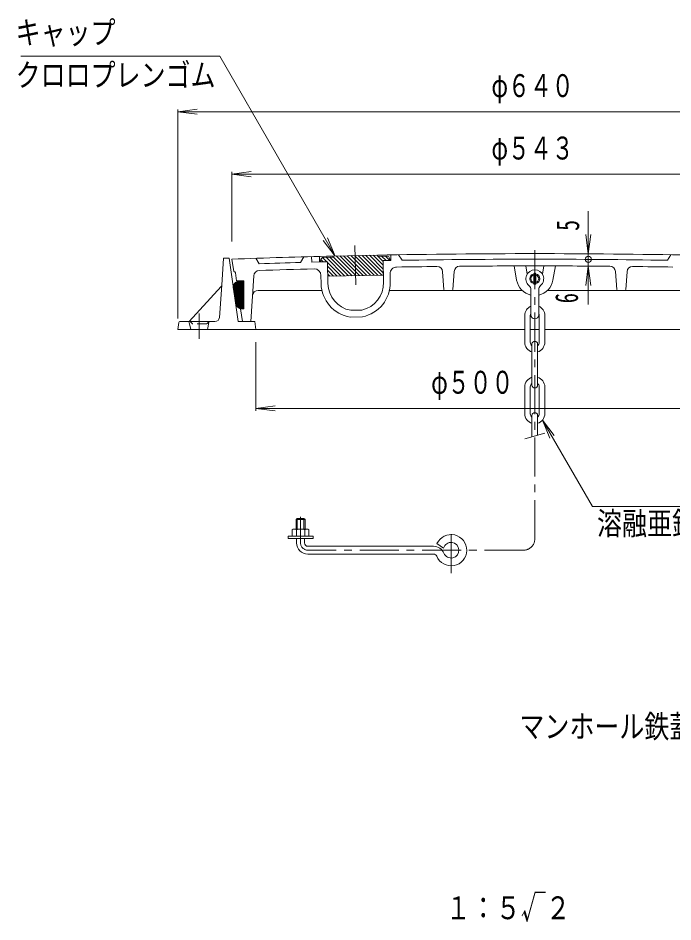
# Model space of a CAD drawing. Units: millimetres, scale not verified. Extents: x -687 to 539, y -936 to 985.
# Drawn here: x -538 to 49, y -936 to -126 of the extents above; entities that cross this region are included whole.
import ezdxf
from ezdxf.enums import TextEntityAlignment as Align

# ---------------------------------------------------------------- set-up
doc = ezdxf.new("R2010")
doc.units = ezdxf.units.MM
doc.header["$LTSCALE"] = 7
doc.header["$PDMODE"] = 32
doc.header["$PDSIZE"] = 5.6
doc.linetypes.add('CHAIN1', pattern=[8, 5, -1, 1, -1])
doc.linetypes.add('DASHED1', pattern=[1.8, 1.2, -0.6])
for name, color, linetype, lineweight in [('0-1_躯体', 2, 'Continuous', 18), ('0-2_仕上', 3, 'Continuous', 18), ('0-3_建具', 4, 'Continuous', 18), ('0-4_その他', 7, 'Continuous', 18), ('0-5_寸法', 7, 'Continuous', 18)]:
    doc.layers.add(name, color=color, linetype=linetype, lineweight=lineweight)
doc.layers.add('F-4_F-4ﾚｲﾔ', color=2, linetype='Continuous')
doc.layers.add('F-5_F-5ﾚｲﾔ', color=2, linetype='Continuous')
doc.styles.add('ＭＳ ゴシック', font='')
doc.styles.get('ＭＳ ゴシック').set_extended_font_data('MS Gothic')

msp = doc.modelspace()

# ---------------------------------------------------------------- linework, layer by layer
at = {"layer": '0-1_躯体'}
for p, q in [((-355.606, -365.099), (-353.9, -340.791)), ((-348.9, -340.791), (-353.9, -340.791)), ((-348.9, -340.791), (-340.889, -397.791)), ((-356.12, -366.304), (-384.708, -397.79)), ((-357.639, -394.071), (-355.606, -365.099)), ((-394.022, -398.649), (-394.9, -404.791)), ((-394.9, -404.791), (-83.9, -404.791)), ((-384.708, -397.791), (-393.033, -397.791)), ((-384.731, -398.581), (-383.4, -404.791)), ((-361.629, -397.791), (-384.708, -397.79)), ((-367.069, -398.581), (-368.4, -404.791)), ((-325.9, -397.791), (-340.889, -397.791)), ((-325.9, -397.791), (-324.9, -404.791)), ((-78.9, -404.791), (-70.9, -404.791)), ((-65.9, -404.791), (245.1, -404.791))]:
    msp.add_line(p, q, dxfattribs=at)
at = {"layer": '0-1_躯体', "linetype": 'CHAIN1'}
msp.add_line((-375.9, -390.597), (-375.9, -413.397), dxfattribs=at)
at = {"layer": '0-1_躯体', "linetype": 'DASHED1'}
for p, q in [((-382.193, -399.498), (-383.607, -398.084)), ((-369.314, -399.791), (-381.486, -399.791)), ((-367.193, -398.084), (-368.607, -399.498))]:
    msp.add_line(p, q, dxfattribs=at)
at = {"layer": '0-1_躯体'}
for centre, radius, start, end in [((-357.601, -364.959), 2, 317.76221, 355.98543), ((-361.629, -393.791), 4, 269.99858, 355.98679), ((-393.033, -398.791), 1, 90, 171.86929), ((-385.708, -398.791), 1, 12.09277, 90), ((-366.091, -398.791), 1, 90, 167.90167)]:
    msp.add_arc(centre, radius, start, end, dxfattribs=at)
at = {"layer": '0-1_躯体', "linetype": 'DASHED1'}
for centre, start, end in [((-384.314, -398.791), 45, 90), ((-381.486, -398.791), 225, 270), ((-369.314, -398.791), 270, 315), ((-366.486, -398.791), 90, 135)]:
    msp.add_arc(centre, 1, start, end, dxfattribs=at)
at = {"layer": '0-2_仕上', "linetype": 'CHAIN1'}
msp.add_line((-236.198, -329.721), (-235.373, -368.152), dxfattribs=at)
at = {"layer": '0-2_仕上'}
for p, q in [((-282.081, -339.737), (-284.936, -344.756)), ((-275.02, -339.545), (-274.915, -344.441)), ((-267.998, -339.361), (-267.892, -344.29)), ((-204.013, -337.986), (-203.907, -342.917)), ((-193.908, -342.755), (-196.975, -337.868)), ((44.109, -342.755), (47.175, -337.868)), ((-346.4, -341.79), (-344.854, -352.79)), ((-324.9, -341.042), (-321.9, -345.945)), ((-274.915, -344.441), (-266.889, -344.269)), ((-260.894, -344.14), (-260.476, -363.641)), ((-210.906, -343.067), (-210.487, -362.568)), ((-204.904, -342.938), (-203.907, -342.917)), ((-93.401, -347.897), (-91.153, -360.723)), ((-82.9, -347.879), (-81.693, -355.148)), ((-66.9, -347.879), (-68.108, -355.148)), ((-56.4, -347.897), (-58.648, -360.723)), ((-344.704, -352.79), (-344.854, -352.79)), ((-342.205, -361.291), (-343.218, -354.081)), ((-266.633, -356.359), (-266.474, -363.769)), ((-204.647, -355.028), (-204.488, -362.439)), ((-156.465, -368.945), (-157.577, -353.04)), ((-148.335, -368.945), (-147.208, -352.829)), ((-1.465, -368.945), (-2.592, -352.829)), ((6.665, -368.944), (7.777, -353.04)), ((-326.816, -356.629), (-329.461, -397.791)), ((-322.978, -369.875), (-265.733, -369.875)), ((-86.225, -369.875), (-205.23, -369.875)), ((55.43, -369.875), (-63.576, -369.875)), ((-338.692, -386.291), (-335.899, -386.291)), ((-337.075, -397.791), (-338.692, -386.291)), ((-229.957, -387.486), (-239.955, -387.701)), ((-229.255, -393.473), (-240.399, -393.712)), ((-337.075, -397.791), (-329.461, -397.791))]:
    msp.add_line(p, q, dxfattribs=at)
msp.add_lwpolyline([(-342.205, -361.291), (-335.899, -361.291), (-335.899, -386.291)], dxfattribs=at)
for centre, radius, start, end in [((-74.9, -7836.873), 7499.999, 91.38365, 92.07455), ((-74.9, -7836.873), 7499.999, 90, 91.07808), ((-74.886, -7836.873), 7499.999, 88.92203, 90.00011), ((-74.9, -7836.873), 7495, 91.60611, 91.88855), ((-74.9, -7836.873), 7489, 90.67116, 90.94756), ((-74.9, -7836.873), 7495, 90, 90.9095), ((-162.565, -353.389), 5, 4.00002, 90.67114), ((-142.22, -353.178), 5, 90.51527, 175.99995), ((-74.9, -7836.873), 7489, 90, 90.5154), ((-74.886, -7836.873), 7495, 89.09061, 90.00011), ((-74.886, -7836.873), 7489, 89.48471, 90.00011), ((-7.58, -353.178), 5, 4.00005, 89.48473), ((12.765, -353.389), 5, 89.32886, 175.99998), ((-74.886, -7836.873), 7489, 89.05255, 89.32895), ((-344.704, -354.29), 1.5, 7.99976, 90), ((-321.826, -356.95), 5, 92.9669, 176.32304), ((-74.9, -7836.873), 7489, 91.51355, 91.89148), ((-272.632, -356.488), 6, 1.23001, 90.74167), ((-198.649, -354.899), 6, 90.94748, 181.22884), ((-235.481, -363.104), 31, 181.22937, 260.87228), ((-235.481, -363.104), 25, 181.22942, 259.69244), ((-235.481, -363.104), 25, 282.76649, 1.22946), ((-235.481, -363.104), 31, 281.58658, 1.22945), ((-74.9, -357.875), 16.5, 189.94156, 257.75319), ((-74.9, -357.875), 16.5, 282.24681, 350.05844), ((-322.978, -374.875), 5, 90, 176.32304), ((-155.467, -368.875), 1, 184.00026, 270), ((-149.333, -368.875), 1, 270, 355.99974), ((-0.467, -368.875), 1, 184.00026, 270), ((5.668, -368.875), 1, 270, 355.99974)]:
    msp.add_arc(centre, radius, start, end, dxfattribs=at)
at = {"layer": '0-3_建具', "linetype": 'CHAIN1'}
for p, q in [((-74.9, -592.79), (-74.9, -328.171)), ((-284.9, -596.29), (-284.9, -572.745)), ((-149.9, -623.422), (-149.9, -584.134)), ((-84.9, -602.79), (-278.4, -602.79))]:
    msp.add_line(p, q, dxfattribs=at)
at = {"layer": '0-3_建具'}
for p, q in [((-255.981, -340.034), (-263.976, -340.205)), ((-245.391, -356.81), (-262.038, -340.164)), ((-242.068, -356.739), (-258.715, -340.092)), ((-216.012, -338.176), (-256.003, -339.034)), ((-256.003, -339.034), (-255.981, -340.034)), ((-238.745, -356.668), (-255.994, -339.419)), ((-235.423, -356.596), (-253.049, -338.971)), ((-232.1, -356.525), (-249.726, -338.899)), ((-228.777, -356.454), (-246.403, -338.828)), ((-225.455, -356.382), (-243.08, -338.757)), ((-222.132, -356.311), (-239.758, -338.685)), ((-218.809, -356.24), (-236.435, -338.614)), ((-215.487, -356.168), (-233.112, -338.543)), ((-212.164, -356.097), (-229.789, -338.471)), ((-210.808, -354.059), (-226.467, -338.4)), ((-210.777, -350.696), (-223.144, -338.329)), ((-210.815, -347.263), (-219.821, -338.257)), ((-216.001, -338.684), (-216.499, -338.186)), ((-216.012, -338.176), (-215.99, -339.175)), ((-207.989, -339.004), (-215.99, -339.175)), ((-210.89, -343.795), (-215.519, -339.165)), ((-208.28, -343.011), (-212.197, -339.094)), ((-204.957, -342.939), (-208.874, -339.023)), ((-266.911, -343.269), (-266.889, -344.269)), ((-266.889, -344.269), (-260.894, -344.14)), ((-264.766, -344.223), (-266.752, -342.238)), ((-261.444, -344.152), (-265.131, -340.464)), ((-248.714, -356.882), (-260.882, -344.714)), ((-252.036, -356.953), (-260.807, -348.182)), ((-210.906, -343.067), (-204.904, -342.938)), ((-204.925, -341.939), (-204.904, -342.938)), ((-260.755, -350.64), (-260.415, -357.133)), ((-255.359, -357.024), (-260.7, -351.683)), ((-258.682, -357.096), (-260.513, -355.265)), ((-260.415, -357.133), (-210.827, -356.068)), ((-210.766, -349.557), (-210.827, -356.068)), ((-75.9, -354.875), (-75.9, -363.875)), ((-73.9, -354.875), (-73.9, -363.875)), ((-345.235, -366.866), (-339.675, -361.306)), ((-345.113, -367.734), (-341.694, -364.315)), ((-345.036, -365.677), (-340.871, -361.513)), ((-344.105, -363.756), (-342.792, -362.443)), ((-338.947, -383.861), (-341.758, -363.861)), ((-341.263, -363.291), (-341.118, -363.291)), ((-341.118, -363.291), (-338.167, -384.291)), ((-341.063, -363.684), (-338.67, -361.291)), ((-340.941, -364.552), (-337.68, -361.291)), ((-340.819, -365.42), (-336.69, -361.291)), ((-340.697, -366.288), (-335.899, -361.49)), ((-340.575, -367.156), (-335.899, -362.48)), ((-340.453, -368.024), (-335.899, -363.47)), ((-340.331, -368.892), (-335.899, -364.46)), ((-339.257, -361.291), (-335.899, -361.291)), ((-335.899, -361.291), (-335.899, -386.291)), ((-345.239, -366.836), (-343.055, -382.378)), ((-344.991, -368.602), (-341.572, -365.183)), ((-344.869, -369.47), (-341.45, -366.051)), ((-344.747, -370.338), (-341.328, -366.919)), ((-344.625, -371.206), (-341.206, -367.787)), ((-344.503, -372.074), (-341.084, -368.655)), ((-344.381, -372.942), (-340.962, -369.523)), ((-344.259, -373.81), (-340.84, -370.391)), ((-344.137, -374.678), (-340.718, -371.259)), ((-344.015, -375.546), (-340.596, -372.127)), ((-340.209, -369.76), (-335.899, -365.45)), ((-340.087, -370.628), (-335.899, -366.44)), ((-339.965, -371.496), (-335.899, -367.43)), ((-339.843, -372.364), (-335.899, -368.42)), ((-339.721, -373.232), (-335.899, -369.41)), ((-339.599, -374.1), (-335.899, -370.4)), ((-339.477, -374.968), (-335.899, -371.39)), ((-339.355, -375.836), (-335.899, -372.38)), ((-78.4, -369.211), (-78.4, -391.875)), ((-71.4, -369.211), (-71.4, -391.875)), ((-343.893, -376.414), (-340.474, -372.995)), ((-343.771, -377.282), (-340.352, -373.863)), ((-343.649, -378.15), (-340.23, -374.731)), ((-343.527, -379.018), (-340.108, -375.599)), ((-343.405, -379.886), (-339.987, -376.467)), ((-343.284, -380.754), (-339.864, -377.335)), ((-343.162, -381.622), (-339.743, -378.203)), ((-343.02, -382.47), (-339.621, -379.071)), ((-342.707, -383.147), (-339.499, -379.939)), ((-342.327, -383.757), (-339.377, -380.807)), ((-339.233, -376.704), (-335.899, -373.37)), ((-339.111, -377.572), (-335.899, -374.36)), ((-338.989, -378.44), (-335.899, -375.35)), ((-338.867, -379.307), (-335.899, -376.34)), ((-338.745, -380.175), (-335.899, -377.33)), ((-338.623, -381.043), (-335.899, -378.319)), ((-338.501, -381.911), (-335.899, -379.309)), ((-338.379, -382.779), (-335.899, -380.299)), ((-341.887, -384.307), (-339.255, -381.675)), ((-341.389, -384.799), (-339.133, -382.543)), ((-340.833, -385.233), (-339.011, -383.411)), ((-340.215, -385.605), (-338.779, -384.169)), ((-339.531, -385.911), (-335.899, -382.279)), ((-338.77, -386.14), (-335.899, -383.269)), ((-338.452, -384.291), (-338.167, -384.291)), ((-338.257, -383.647), (-335.899, -381.289)), ((-337.912, -386.272), (-335.899, -384.259)), ((-337.43, -386.291), (-335.899, -386.291)), ((-336.941, -386.291), (-335.899, -385.249)), ((-335.951, -386.291), (-335.899, -386.239)), ((-83.9, -392.375), (-83.9, -416.375)), ((-78.9, -392.375), (-78.9, -416.375)), ((-70.9, -392.375), (-70.9, -416.375)), ((-65.9, -392.375), (-65.9, -416.375)), ((-77.4, -454.875), (-77.4, -417.875)), ((-72.4, -417.875), (-72.4, -454.875)), ((-83.9, -456.375), (-83.9, -480.375)), ((-78.9, -456.375), (-78.9, -480.375)), ((-70.9, -456.375), (-70.9, -480.375)), ((-65.9, -456.375), (-65.9, -480.375)), ((-77.4, -501.045), (-77.4, -481.875)), ((-72.4, -499.705), (-72.4, -481.875)), ((-83.9, -502.786), (-65.901, -497.963)), ((-287.9, -574.29), (-288.9, -575.29)), ((-280.9, -575.29), (-288.9, -575.29)), ((-288.9, -575.29), (-288.9, -583.79)), ((-281.9, -574.29), (-287.9, -574.29)), ((-287.9, -574.29), (-287.9, -583.79)), ((-280.9, -575.29), (-281.9, -574.29)), ((-281.9, -574.29), (-281.9, -583.79)), ((-280.9, -575.29), (-280.9, -583.79)), ((-292.4, -584.512), (-292.4, -590.29)), ((-290.524, -583.79), (-279.277, -583.79)), ((-288.647, -584.512), (-288.647, -590.29)), ((-281.153, -584.512), (-281.153, -590.29)), ((-277.4, -584.512), (-277.4, -590.29)), ((-273.65, -592.29), (-273.65, -590.29)), ((-296.15, -592.29), (-273.65, -592.29)), ((-288.4, -596.29), (-288.4, -592.29)), ((-281.4, -596.29), (-281.4, -592.29)), ((-278.4, -599.29), (-165.609, -599.29)), ((-156.628, -600.859), (-162.589, -596.875)), ((-278.4, -606.29), (-165.609, -606.29))]:
    msp.add_line(p, q, dxfattribs=at)
msp.add_lwpolyline([(-296.15, -592.29), (-296.15, -590.29), (-273.65, -590.29)], dxfattribs=at)
for centre, radius, start, end in [((-263.912, -343.205), 3, 91.2296, 181.2296), ((-207.924, -342.003), 3, 1.2296, 91.2296), ((-74.9, -359.375), 8, 310.83214, 229.16786), ((-74.9, -359.375), 4.5, 102.8398, 257.1602), ((-74.9, -359.375), 3.5, 106.60182, 253.39818), ((-74.9, -355.625), 1.25, 36.86819, 143.13181), ((-74.9, -359.375), 4.5, 282.8398, 77.1602), ((-74.9, -359.375), 3.5, 286.60182, 73.39818), ((-339.257, -367.291), 6, 90, 175.64767), ((-341.263, -363.791), 0.5, 90, 187.99762), ((-74.9, -363.125), 1.25, 216.86819, 323.13181), ((-83.4, -369.211), 5, 0, 49.16777), ((-66.4, -369.211), 5, 130.83223, 180), ((-337.43, -380.291), 6, 200.34999, 270), ((-338.452, -383.791), 0.5, 188.00887, 270), ((-74.9, -392.375), 9, 112.88585, 180), ((-74.9, -392.375), 9, 0, 67.11415), ((-74.9, -392.375), 4, 151.0462, 180), ((-74.9, -391.875), 3.5, 180, 0), ((-74.9, -392.375), 4, 0, 28.9538), ((-74.9, -416.375), 9, 180, 253.87238), ((-74.9, -416.375), 4, 180, 231.31792), ((-74.9, -417.875), 2.5, 0, 180), ((-74.9, -416.375), 4, 308.68208, 0), ((-74.9, -416.375), 9, 286.12762, 0), ((-74.9, -456.375), 9, 106.12762, 180), ((-74.9, -456.375), 4, 128.68208, 180), ((-74.9, -456.375), 9, 0, 73.87238), ((-74.9, -456.375), 4, 0, 51.31792), ((-74.9, -454.875), 2.5, 180, 0), ((-74.9, -480.375), 9, 180, 253.87238), ((-74.9, -480.375), 4, 180, 231.31792), ((-74.9, -481.875), 2.5, 0, 180), ((-74.9, -480.375), 4, 308.68208, 0), ((-74.9, -480.375), 9, 286.12762, 0), ((-290.524, -586.59), 2.8, 47.92557, 132.07463), ((-284.9, -593.88), 10.089, 68.19786, 111.80214), ((-279.277, -586.59), 2.8, 47.92572, 132.07428), ((-149.9, -602.79), 14, 202.47946, 155.00504), ((-278.4, -596.29), 10, 180, 270), ((-278.4, -596.29), 3, 180, 270), ((-165.609, -609.29), 10, 22.47954, 90), ((-149.9, -602.79), 7, 202.47919, 163.98383), ((-165.609, -609.29), 3, 22.48038, 90)]:
    msp.add_arc(centre, radius, start, end, dxfattribs=at)
at = {"layer": '0-3_建具', "linetype": 'CHAIN1'}
for centre, radius, start, end in [((-278.4, -596.29), 6.5, 180, 270), ((-84.9, -592.79), 10, 270, 0)]:
    msp.add_arc(centre, radius, start, end, dxfattribs=at)
at = {"layer": '0-4_その他'}
for p, q in [((-394.9, -209.633), (-377.55, -207.349)), ((-394.9, -395.133), (-394.9, -207.533)), ((-394.9, -209.633), (245.1, -209.633)), ((-394.9, -209.633), (-377.55, -211.917)), ((-346.399, -265.633), (-329.049, -263.349)), ((-346.399, -326.133), (-346.399, -263.533)), ((-346.399, -265.633), (196.599, -265.633)), ((-346.399, -265.633), (-329.049, -267.917)), ((-26.968, -298.724), (-26.968, -342.027)), ((-26.968, -337.027), (-29.252, -319.677)), ((-26.968, -337.027), (-24.683, -319.677)), ((-26.968, -348.027), (-29.252, -365.377)), ((-26.968, -342.027), (-26.968, -382.477)), ((-26.968, -348.027), (-24.683, -365.377)), ((-324.9, -416.133), (-324.9, -477.733)), ((-324.9, -475.633), (-307.55, -473.349)), ((-324.9, -475.633), (175.1, -475.633)), ((-324.9, -475.633), (-307.55, -477.917))]:
    msp.add_line(p, q, dxfattribs=at)
msp.add_point((-26.968, -342.027), dxfattribs=at)
at = {"layer": '0-5_寸法'}
for p, q in [((-357.354, -159.924), (-535.74, -159.924)), ((-253.97, -338.99), (-357.354, -159.924)), ((-253.97, -338.99), (-260.667, -322.822)), ((-253.97, -338.99), (-264.623, -325.107)), ((-68.04, -486.2), (-57.387, -500.084)), ((-68.04, -486.2), (-61.343, -502.368)), ((-68.04, -486.2), (-23.283, -563.721)), ((-23.283, -563.721), (297.927, -563.721))]:
    msp.add_line(p, q, dxfattribs=at)

# ---------------------------------------------------------------- texts
at = {"layer": '0-4_その他', "color": 3, "style": 'ＭＳ ゴシック', "width": 0.7}
for s, p in [('φ６４０', (-113.75, -202.633)), ('φ５４３', (-113.75, -258.633)), ('φ５００', (-167.754, -468.633))]:
    msp.add_text(s, height=20.53, dxfattribs=at).set_placement(p, align=Align.BOTTOM_LEFT)
at = {"layer": '0-4_その他', "color": 3, "style": 'ＭＳ ゴシック'}
for s, width, p in [('5', 0.7, (-28.939, -316.444)), ('6', 0.65, (-29.985, -381.307))]:
    msp.add_text(s, height=20.53, rotation=90, dxfattribs=dict(at, width=width)).set_placement(p, align=Align.BOTTOM_LEFT)
at = {"layer": '0-5_寸法', "color": 6, "style": 'ＭＳ ゴシック', "width": 0.8}
for s, p in [('キャップ', (-540.386, -155.079)), ('クロロプレンゴム', (-540.386, -193.128)), ('溶融亜鉛めっき，φ６×５００', (-19.072, -595.221))]:
    msp.add_text(s, height=20.53, dxfattribs=at).set_placement(p, align=Align.BOTTOM_LEFT)
at = {"layer": 'F-4_F-4ﾚｲﾔ', "color": 6, "style": 'ＭＳ ゴシック', "width": 0.8}
msp.add_text('１：５√２', height=20.53, dxfattribs=at).set_placement((-154.7, -939.858), align=Align.BOTTOM_LEFT)
at = {"layer": 'F-5_F-5ﾚｲﾔ', "style": 'ＭＳ ゴシック', "width": 0.8}
msp.add_text('マンホール鉄蓋\u3000密閉形（防水・防臭形）テーパ・パッキン式', height=20.53, dxfattribs=at).set_placement((-88.696, -777.232), align=Align.BOTTOM_LEFT)

doc.saveas('drawing.dxf')
